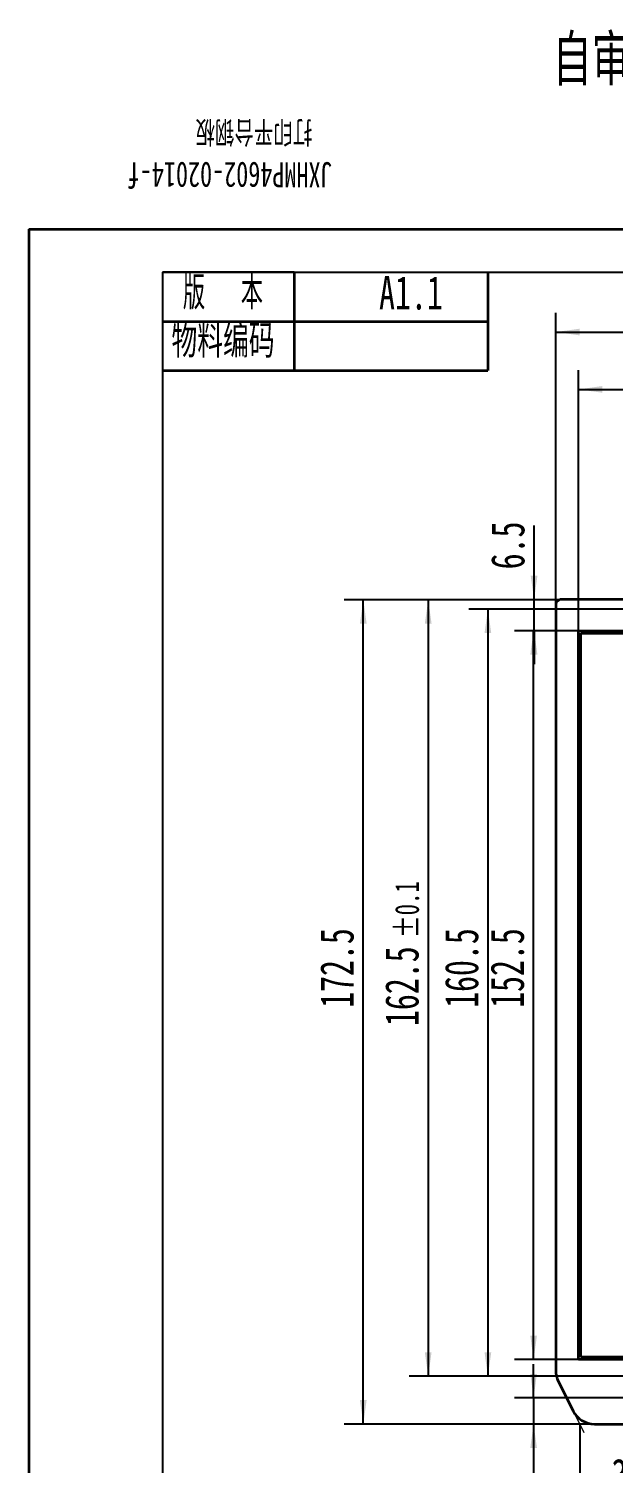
# Model space of a CAD drawing. Header units: millimetres. Extents: x 0 to 515, y -34 to 231.
# Drawn here: x 0.2 to 61.3, y 80.8 to 230.9 of the extents above; entities that cross this region are included whole.
import ezdxf

# ---------------------------------------------------------------- set-up
doc = ezdxf.new("R2010")
doc.units = ezdxf.units.MM
doc.layers.add('FORMAT', color=7, linetype='Continuous', lineweight=35)
doc.layers.add('细实线层', color=250, linetype='Continuous')
doc.layers.add('轮廓实线层', color=7, linetype='Continuous')
doc.styles.add('SLDTEXTSTYLE0', font='TXT', dxfattribs={"width": 0.7, "bigfont": 'bigfont'})
doc.styles.add('SLDTEXTSTYLE1', font='TXT', dxfattribs={"width": 0.7})
doc.styles.add('SLDTEXTSTYLE26', font='TXT', dxfattribs={"width": 0.6, "bigfont": 'bigfont'})
doc.dimstyles.new('SLDDIMSTYLE2', dxfattribs={"dimtxt": 3.5, "dimasz": 2.5, "dimexe": 0, "dimexo": 0.0625, "dimgap": 0.875, "dimtad": 2, "dimlfac": 2, "dimrnd": 1e-09, "dimzin": 12, "dimdsep": 46, "dimtxsty": 'SLDTEXTSTYLE1', "dimsah": 1, "dimcen": 0.09, "dimadec": 0, "dimazin": 3, "dimtol": 1, "dimtp": 0.1, "dimtm": 0.1, "dimtfac": 1, "dimtdec": 1, "dimtofl": 0, "dimtmove": 0, "dimatfit": 3, "dimfxl": 0, "dimfrac": 2, "dimtolj": 1, "dimarcsym": 0})
doc.dimstyles.new('SLDDIMSTYLE3', dxfattribs={"dimtxt": 3.5, "dimasz": 2.5, "dimexe": 0, "dimexo": 0.0625, "dimgap": 0.875, "dimtad": 2, "dimlfac": 2, "dimrnd": 1e-09, "dimzin": 12, "dimdsep": 46, "dimtxsty": 'SLDTEXTSTYLE1', "dimsah": 1, "dimcen": 0.09, "dimadec": 0, "dimazin": 3, "dimtfac": 1, "dimtofl": 0, "dimtmove": 0, "dimatfit": 3, "dimfxl": 0, "dimfrac": 2, "dimtolj": 1, "dimtzin": 12, "dimarcsym": 0})
doc.dimstyles.new('SLDDIMSTYLE4', dxfattribs={"dimtxt": 3.5, "dimasz": 2.5, "dimexe": 0, "dimexo": 0.0625, "dimgap": 0.875, "dimtad": 2, "dimlfac": 2, "dimrnd": 1e-09, "dimzin": 12, "dimdsep": 46, "dimtxsty": 'SLDTEXTSTYLE1', "dimsah": 1, "dimcen": 0.09, "dimadec": 0, "dimazin": 3, "dimtfac": 1, "dimtmove": 0, "dimatfit": 0, "dimfxl": 0, "dimfrac": 2, "dimtolj": 1, "dimtzin": 12, "dimarcsym": 0})

# ---------------------------------------------------------------- blocks, each defined once
blk = doc.blocks.new('SW_NOTE_0_16')
at = {"layer": 'FORMAT', "color": 0, "attachment_point": 2, "rotation": 180}
for s, insert, char_height, style in [('打印平台钢板', (-14.17, 1.12), 2.646, 'SLDTEXTSTYLE0'), ('JXHMP4602-02014-f', (-16.66, -3.41), 2.6458, 'SLDTEXTSTYLE1')]:
    blk.add_mtext(s, dxfattribs=dict(at, insert=insert, char_height=char_height, style=style))
blk = doc.blocks.new('_D_4')
at = {"layer": '细实线层'}
for p, q in [((57.8, 84.92), (57.8, 74.79)), ((73.3, 84.92), (73.3, 74.79)), ((73.3, 76.79), (57.8, 76.79))]:
    blk.add_line(p, q, dxfattribs=at)
for points in [[(57.8, 76.79), (60.3, 76.44), (60.3, 77.14)], [(73.3, 76.79), (70.8, 77.14), (70.8, 76.44)]]:
    blk.add_solid(points, dxfattribs=at)
at = {"layer": '细实线层', "insert": (61.12, 81.3), "char_height": 3.5, "attachment_point": 1, "style": 'SLDTEXTSTYLE1'}
blk.add_mtext('31', dxfattribs=at)
blk = doc.blocks.new('_D_8')
at = {"layer": '细实线层'}
for p, q in [((55.3, 170.67), (55.3, 201.17)), ((136.3, 170.67), (136.3, 201.17)), ((55.3, 199.17), (136.3, 199.17))]:
    blk.add_line(p, q, dxfattribs=at)
for points in [[(55.3, 199.17), (57.8, 198.82), (57.8, 199.52)], [(136.3, 199.17), (133.8, 199.52), (133.8, 198.82)]]:
    blk.add_solid(points, dxfattribs=at)
at = {"layer": '细实线层', "insert": (93.95, 203.69), "char_height": 3.5, "attachment_point": 1, "style": 'SLDTEXTSTYLE1'}
blk.add_mtext('162', dxfattribs=at)
blk = doc.blocks.new('_D_9')
at = {"layer": '细实线层'}
for p, q in [((69.13, 170.17), (46.2, 170.17)), ((48.2, 170.17), (48.2, 89.92)), ((77.34, 89.92), (46.2, 89.92))]:
    blk.add_line(p, q, dxfattribs=at)
for points in [[(48.2, 170.17), (47.85, 167.67), (48.55, 167.67)], [(48.2, 89.92), (48.55, 92.42), (47.85, 92.42)]]:
    blk.add_solid(points, dxfattribs=at)
at = {"layer": '细实线层', "insert": (43.69, 128.46), "char_height": 3.5, "attachment_point": 1, "rotation": 90, "style": 'SLDTEXTSTYLE1'}
blk.add_mtext('160.5', dxfattribs=at)
blk = doc.blocks.new('_D_10')
at = {"layer": '细实线层'}
for p, q in [((123.64, 171.17), (39.96, 171.17)), ((41.96, 171.17), (41.96, 89.92)), ((77.34, 89.92), (39.96, 89.92))]:
    blk.add_line(p, q, dxfattribs=at)
for points in [[(41.96, 171.17), (41.61, 168.67), (42.31, 168.67)], [(41.96, 89.92), (42.31, 92.42), (41.61, 92.42)]]:
    blk.add_solid(points, dxfattribs=at)
at = {"layer": '细实线层', "attachment_point": 1, "rotation": 90, "style": 'SLDTEXTSTYLE1'}
for s, insert, char_height in [('±0.1', (38.49, 135.76), 2.5), ('162.5', (37.45, 126.56), 3.5)]:
    blk.add_mtext(s, dxfattribs=dict(at, insert=insert, char_height=char_height))
blk = doc.blocks.new('_D_11')
at = {"layer": '细实线层'}
for p, q in [((55.8, 171.17), (33.17, 171.17)), ((35.17, 84.92), (35.17, 171.17)), ((59.34, 84.92), (33.17, 84.92))]:
    blk.add_line(p, q, dxfattribs=at)
for points in [[(35.17, 171.17), (34.82, 168.67), (35.52, 168.67)], [(35.17, 84.92), (35.52, 87.42), (34.82, 87.42)]]:
    blk.add_solid(points, dxfattribs=at)
at = {"layer": '细实线层', "insert": (30.66, 128.46), "char_height": 3.5, "attachment_point": 1, "rotation": 90, "style": 'SLDTEXTSTYLE1'}
blk.add_mtext('172.5', dxfattribs=at)
blk = doc.blocks.new('_D_12')
at = {"layer": '细实线层'}
for p, q in [((57.67, 167.92), (57.67, 195.17)), ((133.92, 167.92), (133.92, 195.17)), ((57.67, 193.17), (133.92, 193.17))]:
    blk.add_line(p, q, dxfattribs=at)
for points in [[(57.67, 193.17), (60.17, 192.82), (60.17, 193.52)], [(133.92, 193.17), (131.42, 193.52), (131.42, 192.82)]]:
    blk.add_solid(points, dxfattribs=at)
at = {"layer": '细实线层', "insert": (92.41, 197.69), "char_height": 3.5, "attachment_point": 1, "style": 'SLDTEXTSTYLE1'}
blk.add_mtext('152.5', dxfattribs=at)
blk = doc.blocks.new('_D_13')
at = {"layer": '细实线层'}
for p, q in [((57.67, 167.92), (50.98, 167.92)), ((52.98, 91.67), (52.98, 167.92)), ((57.67, 91.67), (50.98, 91.67))]:
    blk.add_line(p, q, dxfattribs=at)
for points in [[(52.98, 167.92), (52.63, 165.42), (53.33, 165.42)], [(52.98, 91.67), (53.33, 94.17), (52.63, 94.17)]]:
    blk.add_solid(points, dxfattribs=at)
at = {"layer": '细实线层', "insert": (48.47, 128.46), "char_height": 3.5, "attachment_point": 1, "rotation": 90, "style": 'SLDTEXTSTYLE1'}
blk.add_mtext('152.5', dxfattribs=at)
blk = doc.blocks.new('_D_15')
at = {"layer": '细实线层'}
for p, q in [((52.98, 87.67), (52.98, 91.17)), ((63.8, 87.67), (50.98, 87.67)), ((52.98, 87.67), (52.98, 84.92)), ((59.34, 84.92), (50.98, 84.92)), ((52.98, 84.92), (52.98, 73.82))]:
    blk.add_line(p, q, dxfattribs=at)
for points in [[(52.98, 87.67), (53.33, 90.17), (52.63, 90.17)], [(52.98, 84.92), (52.63, 82.42), (53.33, 82.42)]]:
    blk.add_solid(points, dxfattribs=at)
at = {"layer": '细实线层', "insert": (48.47, 73.82), "char_height": 3.5, "attachment_point": 1, "rotation": 90, "style": 'SLDTEXTSTYLE1'}
blk.add_mtext('5.5', dxfattribs=at)
blk = doc.blocks.new('_D_17')
at = {"layer": '细实线层'}
for p, q in [((53.03, 171.17), (53.03, 178.94)), ((55.8, 171.17), (51.03, 171.17)), ((53.03, 167.92), (53.03, 171.17)), ((57.67, 167.92), (51.03, 167.92)), ((53.03, 167.92), (53.03, 164.42))]:
    blk.add_line(p, q, dxfattribs=at)
for points in [[(53.03, 171.17), (53.38, 173.67), (52.68, 173.67)], [(53.03, 167.92), (52.68, 165.42), (53.38, 165.42)]]:
    blk.add_solid(points, dxfattribs=at)
at = {"layer": '细实线层', "insert": (48.52, 174.34), "char_height": 3.5, "attachment_point": 1, "rotation": 90, "style": 'SLDTEXTSTYLE1'}
blk.add_mtext('6.5', dxfattribs=at)

msp = doc.modelspace()

# ---------------------------------------------------------------- linework, layer by layer
at = {"color": 7, "linetype": 'Continuous', "lineweight": 35}
for p, q in [((67.9609, 171.1737), (55.7984, 171.1737)), ((55.2984, 170.6737), (55.2984, 90.5139)), ((57.6734, 167.9237), (133.9234, 167.9237)), ((57.6734, 91.6737), (57.6734, 167.9237)), ((57.9234, 91.9237), (57.9234, 167.6737)), ((57.9234, 167.6737), (133.6734, 167.6737)), ((133.9234, 91.6737), (57.6734, 91.6737)), ((133.6734, 91.9237), (57.9234, 91.9237)), ((55.5623, 89.3959), (57.1074, 86.3057)), ((59.3435, 84.9237), (71.7533, 84.9237))]:
    msp.add_line(p, q, dxfattribs=at)
at = {"color": 7, "linetype": 'Continuous', "lineweight": 0}
for p, q in [((57.1074, 86.3057), (58.2456, 84.0293)), ((59.3435, 84.9237), (56.7984, 84.9237))]:
    msp.add_line(p, q, dxfattribs=at)
at = {"color": 7, "linetype": 'Continuous', "lineweight": 35}
for centre, radius, start, end in [((55.7984, 170.6737), 0.5, 90, 180), ((57.7984, 90.5139), 2.5, 180, 206.565051), ((59.3435, 87.4237), 2.5, 206.565051, 270)]:
    msp.add_arc(centre, radius, start, end, dxfattribs=at)
at = {"layer": 'FORMAT'}
for p, q in [((0.1856, 209.9508), (297.1856, 209.9508)), ((0.1856, 209.9508), (0.1856, -0.0492)), ((27.9356, 205.4508), (27.9356, 195.1317)), ((48.1787, 205.4508), (48.1787, 195.1317)), ((14.1856, 200.277), (48.1787, 200.277)), ((14.1856, 195.1317), (48.1787, 195.1317))]:
    msp.add_line(p, q, dxfattribs=at)
at = {"layer": 'FORMAT', "lineweight": 25}
for p, q in [((27.9356, 205.4508), (14.1856, 205.4508)), ((14.1856, 205.4508), (14.1856, 200.277)), ((27.9356, 205.4508), (27.9356, 200.277)), ((27.9356, 200.277), (14.1856, 200.277))]:
    msp.add_line(p, q, dxfattribs=at)
at = {"layer": '轮廓实线层'}
for q in [(291.1856, 205.4508), (14.1856, 5.4508)]:
    msp.add_line((14.1856, 205.4508), q, dxfattribs=at)

# ---------------------------------------------------------------- block references
at = {"layer": 'FORMAT'}
msp.add_blockref('SW_NOTE_0_16', (37.914, 217.7072), dxfattribs=at)

# ---------------------------------------------------------------- texts
for s, insert, char_height, attachment_point, style in [('自审项：尺寸、公差（形位公差）、技术要求、材料、表面处理、粗糙度', (120.1701, 230.2565), 5.291667, 2, 'SLDTEXTSTYLE0'), ('版  本', (16.3148, 205.0299), 3.5, 1, 'SLDTEXTSTYLE26'), ('A1.1', (40.1513, 205.0299), 3.5, 2, 'SLDTEXTSTYLE1'), ('物料编码', (15.1178, 199.9773), 3.5, 1, 'SLDTEXTSTYLE0')]:
    msp.add_mtext(s, dxfattribs=dict(at, insert=insert, char_height=char_height, attachment_point=attachment_point, style=style))

# ---------------------------------------------------------------- dimensions: what is measured, and where the dimension line sits
at = {"layer": '细实线层'}
for base, p1, p2, picture, middle in [((136.2984, 199.1737), (55.2984, 170.6737), (136.2984, 170.6737), '_D_8', (96.2497, 199.1737)), ((133.9234, 193.1737), (57.6734, 167.9237), (133.9234, 167.9237), '_D_12', (96.2497, 193.1737)), ((57.7984, 76.787), (73.2984, 84.9237), (57.7984, 84.9237), '_D_4', (62.6519, 76.787))]:
    dim = msp.add_linear_dim(base=base, p1=p1, p2=p2, dimstyle='SLDDIMSTYLE3', dxfattribs=at)
    dim.commit()
    dim.dimension.update_dxf_attribs({"geometry": picture, "text_midpoint": middle, "dimtype": 160})
for base, p1, p2, dimstyle, picture, middle in [((53.0343, 171.1737), (57.6734, 167.9237), (55.7984, 171.1737), 'SLDDIMSTYLE4', '_D_17', (53.0343, 176.6437)), ((35.1742, 171.1737), (59.3435, 84.9237), (55.7984, 171.1737), 'SLDDIMSTYLE3', '_D_11', (35.1742, 132.2983)), ((41.9582, 89.9237), (123.6359, 171.1737), (77.3435, 89.9237), 'SLDDIMSTYLE2', '_D_10', (41.9582, 133.9014)), ((48.1981, 89.9237), (69.1266, 170.1737), (77.3435, 89.9237), 'SLDDIMSTYLE3', '_D_9', (48.1981, 132.2983)), ((52.9829, 167.9237), (57.6734, 91.6737), (57.6734, 167.9237), 'SLDDIMSTYLE3', '_D_13', (52.9829, 132.2983)), ((52.9829, 84.9237), (63.7984, 87.6737), (59.3435, 84.9237), 'SLDDIMSTYLE4', '_D_15', (52.9829, 76.1212))]:
    dim = msp.add_linear_dim(base=base, p1=p1, p2=p2, angle=90, dimstyle=dimstyle, dxfattribs=at)
    dim.commit()
    dim.dimension.update_dxf_attribs({"geometry": picture, "text_midpoint": middle, "dimtype": 160})

doc.saveas('drawing.dxf')
